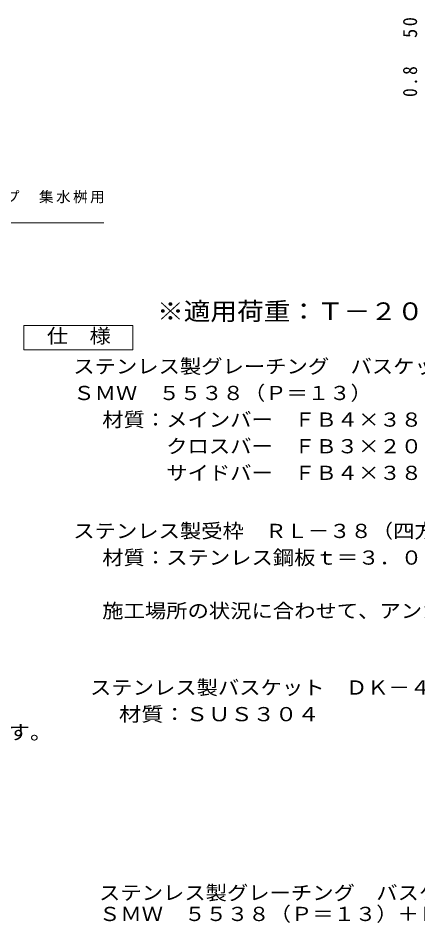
# Model space of a CAD drawing. Units: millimetres at full size, sheet at 1:4, with parts at other scales. Extents: x -765 to 1008, y -779 to 706.
# Drawn here: x -213 to 117, y -779 to -31 of the extents above; entities that cross this region are included whole.
import ezdxf
from ezdxf.enums import TextEntityAlignment as Align

# ---------------------------------------------------------------- set-up
doc = ezdxf.new("R2010")
doc.units = ezdxf.units.MM
doc.header["$LTSCALE"] = 4
for name, color, linetype, lineweight in [('A-4_その他', 7, 'Continuous', 9), ('D-4_その他', 7, 'Continuous', 9), ('D-5_文字', 7, 'Continuous', 9)]:
    doc.layers.add(name, color=color, linetype=linetype, lineweight=lineweight)
doc.layers.add('F-5_F-5ﾚｲﾔ', color=2, linetype='Continuous')
doc.styles.add('ＭＳ ゴシック', font='')
doc.styles.get('ＭＳ ゴシック').set_extended_font_data('MS Gothic')

msp = doc.modelspace()

# ---------------------------------------------------------------- linework, layer by layer
at = {"layer": 'D-5_文字'}
msp.add_line((-407.229, -200.132), (-141.848, -200.132), dxfattribs=at)
msp.add_lwpolyline([(-207.797, -304.976), (-207.797, -284.976), (-117.797, -284.976), (-117.797, -304.976)], close=True, dxfattribs=at)

# ---------------------------------------------------------------- texts
at = {"layer": 'A-4_その他', "color": 2, "char_height": 11.73, "attachment_point": 7, "rotation": 90, "style": 'ＭＳ ゴシック'}
for s, insert in [('\\T1.27;\\W0.95;50', (116.948, -47.39)), ('\\T1.27;\\W0.9;0.8', (116.948, -96.153))]:
    msp.add_mtext(s, dxfattribs=dict(at, insert=insert))
at = {"layer": 'D-4_その他', "color": 2, "style": 'ＭＳ ゴシック'}
for s, width, p in [('施工場所の状況に合わせて、アンカーをプライヤー等で折り曲げてご使用ください。', 1.1, (-143.076, -530.144)), ('ステンレス製バスケット\u3000ＤＫ－４５０－Ｓ', 1.1, (-153.185, -593.53)), ('材質：ＳＵＳ３０４', 1.15, (-129.3, -615.53)), ('※グレーチングが受枠の上面より0.8mm高くなります。', 1.15, (-634.971, -630.561))]:
    msp.add_text(s, height=11.73, dxfattribs=dict(at, width=width)).set_placement(p, align=Align.BOTTOM_LEFT)
at = {"layer": 'D-4_その他', "insert": (-405.848, -184.068), "char_height": 8.798, "attachment_point": 7, "style": 'ＭＳ ゴシック'}
msp.add_mtext('\\T1.17;バスケット付\u3000プレーンタイプ\u3000集水桝用', dxfattribs=at)
at = {"layer": 'D-5_文字', "color": 3, "style": 'ＭＳ ゴシック', "width": 1.1}
msp.add_text('※適用荷重：Ｔ－２０', height=14.66, dxfattribs=at).set_placement((-97.797, -284.976), align=Align.BOTTOM_LEFT)
at = {"layer": 'D-5_文字', "color": 2, "style": 'ＭＳ ゴシック', "width": 1.1}
for s, p in [('仕\u3000様', (-188.797, -302.976)), ('ステンレス製グレーチング\u3000バスケット付\u3000プレーンタイプ\u3000集水桝用', (-166.961, -328.144)), ('ＳＭＷ\u3000５５３８（Ｐ＝１３）', (-166.961, -350.144)), ('材質：メインバー\u3000ＦＢ４×３８（ＳＵＳ３０４）', (-143.076, -372.144)), ('\u3000\u3000\u3000クロスバー\u3000ＦＢ３×２０（ＳＵＳ３０４）', (-143.076, -394.144)), ('\u3000\u3000\u3000サイドバー\u3000ＦＢ４×３８（ＳＵＳ３０４）', (-143.076, -416.144)), ('ステンレス製受枠\u3000ＲＬ－３８（四方枠）', (-166.961, -464.144)), ('材質：ステンレス鋼板ｔ＝３．０（ＳＵＳ３０４）', (-143.076, -486.144))]:
    msp.add_text(s, height=11.73, dxfattribs=at).set_placement(p, align=Align.BOTTOM_LEFT)
at = {"layer": 'F-5_F-5ﾚｲﾔ', "style": 'ＭＳ ゴシック', "width": 1.1}
for s, p in [('ステンレス製グレーチング\u3000バスケット付\u3000プレーンタイプ\u3000集水桝用', (-145.731, -763.143)), ('ＳＭＷ\u3000５５３８（Ｐ＝１３）＋ＲＬ－３８（四方枠）＋ＤＫ－４５０－Ｓ', (-145.731, -780.62))]:
    msp.add_text(s, height=11.73, dxfattribs=at).set_placement(p, align=Align.BOTTOM_LEFT)

doc.saveas('drawing.dxf')
